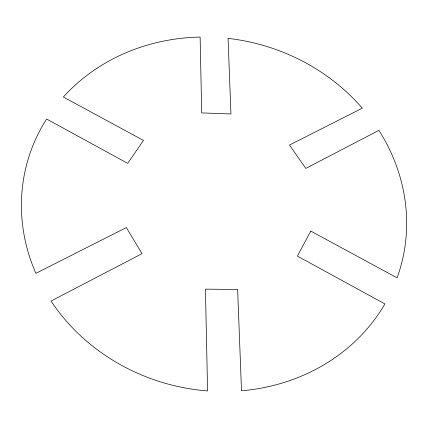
<?xml version="1.0" encoding="UTF-8"?>
<svg xmlns="http://www.w3.org/2000/svg" width="428" height="428" viewBox="0 0 428 428"><rect width="100%" height="100%" fill="white"/><g stroke="black" fill="none" stroke-linecap="round" stroke-linejoin="round"><path stroke-width="0.64" d="M310.792 231.093L297.364 256.088L384.911 303.939A193.873 175.897 15.6 0 1 241.504 390.791L237.636 289.478L205.435 289.141L207.58 390.93A193.873 175.897 15.6 0 1 51.012 301.045L142.005 253.676L126.356 227.557L35.866 273.337A193.873 175.897 15.6 0 1 46.582 119.005L127.742 163.368L143.455 140.421L63.349 97.012A193.873 175.897 15.6 0 1 200.117 37.07L201.716 112.912L230.938 113.96L228.054 38.376A193.873 175.897 15.6 0 1 362.323 108.177L289.472 145.033L305.811 168.402L378.887 130.363A193.873 175.897 15.6 0 1 397.104 277.863L310.792 231.093"/></g></svg>
